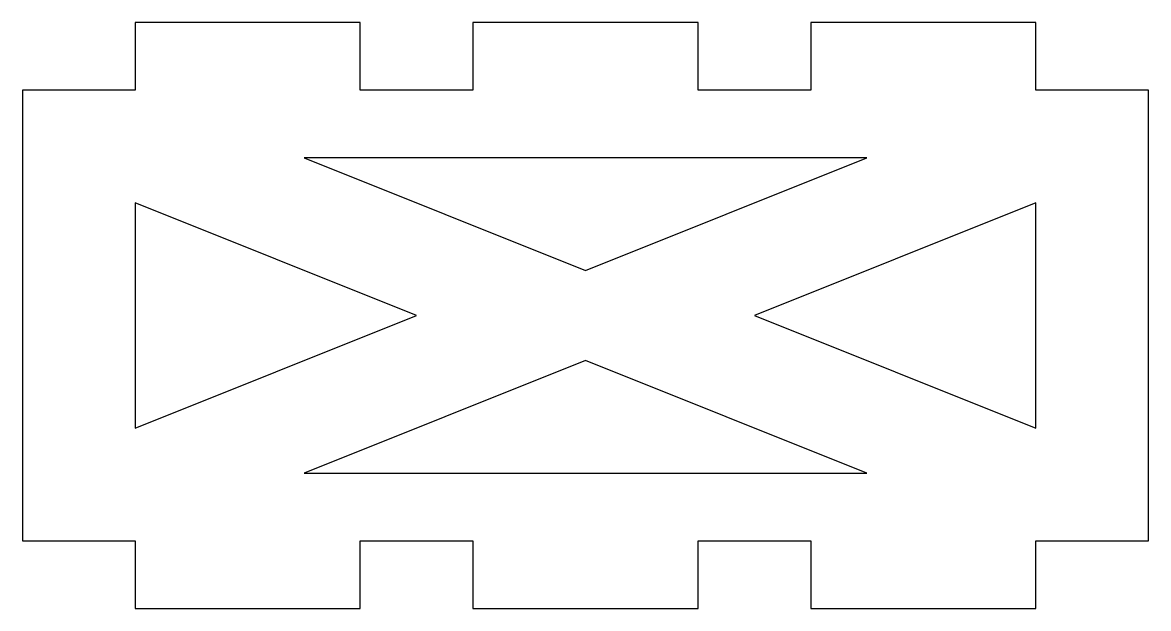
# Model space of a CAD drawing. Header units: millimetres. Extents: x -25 to 25, y -13 to 13.
import ezdxf

# ---------------------------------------------------------------- set-up
doc = ezdxf.new("R2010")
doc.units = ezdxf.units.MM

msp = doc.modelspace()

# ---------------------------------------------------------------- linework, layer by layer
at = {"color": 7, "linetype": 'Continuous', "lineweight": 25}
for p, q in [((-10, 13), (-20, 13)), ((-20, 13), (-20, 10)), ((-10, 10), (-10, 13)), ((5, 13), (-5, 13)), ((-5, 13), (-5, 10)), ((5, 10), (5, 13)), ((20, 13), (10, 13)), ((10, 13), (10, 10)), ((20, 10), (20, 13)), ((-20, 10), (-25, 10)), ((-25, 10), (-25, -10)), ((-5, 10), (-10, 10)), ((10, 10), (5, 10)), ((25, 10), (20, 10)), ((25, -10), (25, 10)), ((-12.5, 7), (0, 2)), ((12.5, 7), (-12.5, 7)), ((0, 2), (12.5, 7)), ((-20, 5), (-20, -5)), ((-7.5, 0), (-20, 5)), ((20, 5), (7.5, 0)), ((20, -5), (20, 5)), ((-20, -5), (-7.5, 0)), ((7.5, 0), (20, -5)), ((0, -2), (-12.5, -7)), ((12.5, -7), (0, -2)), ((-12.5, -7), (12.5, -7)), ((-25, -10), (-20, -10)), ((-20, -10), (-20, -13)), ((-10, -13), (-10, -10)), ((-10, -10), (-5, -10)), ((-5, -10), (-5, -13)), ((5, -13), (5, -10)), ((5, -10), (10, -10)), ((10, -10), (10, -13)), ((20, -13), (20, -10)), ((20, -10), (25, -10)), ((-20, -13), (-10, -13)), ((-5, -13), (5, -13)), ((10, -13), (20, -13))]:
    msp.add_line(p, q, dxfattribs=at)

doc.saveas('drawing.dxf')
